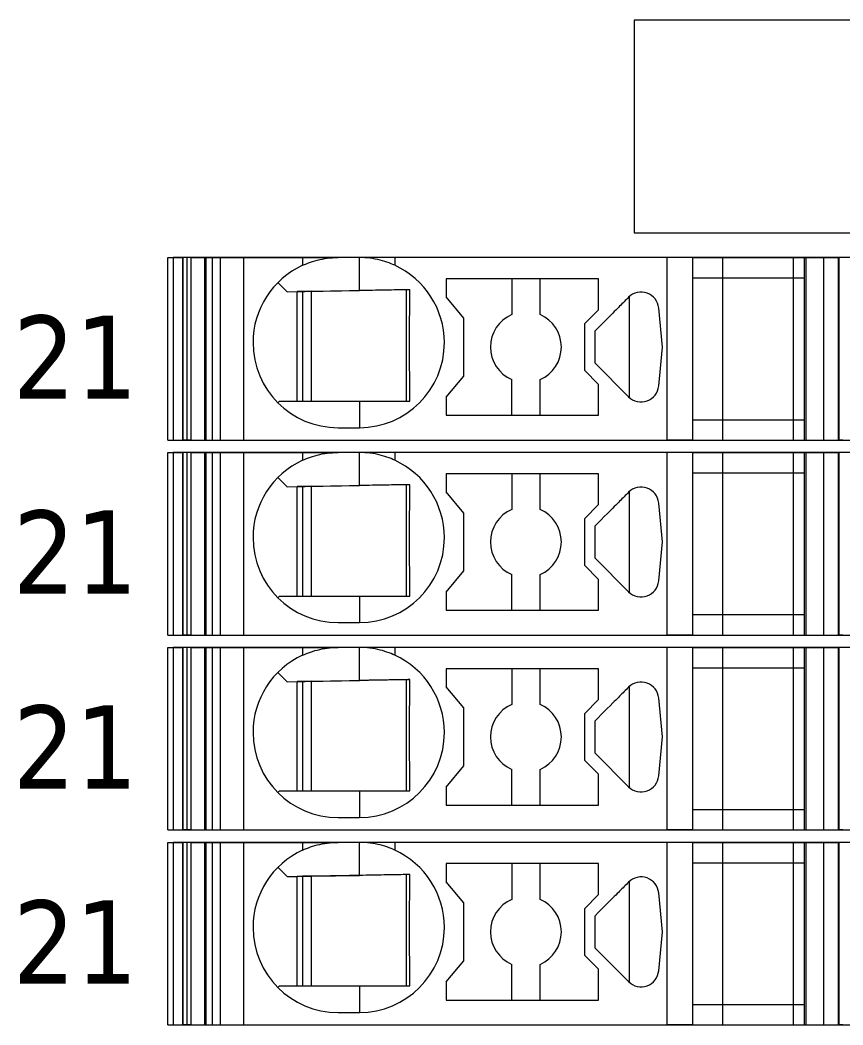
# Model space of a CAD drawing. Header units: millimetres. Extents: x 0 to 1680, y 0 to 1188.
# Drawn here: x 868.68 to 891.89, y 517.85 to 546.2 of the extents above; entities that cross this region are included whole.
import ezdxf
from ezdxf.enums import TextEntityAlignment as Align

# ---------------------------------------------------------------- set-up
doc = ezdxf.new("R2010")
doc.units = ezdxf.units.MM
for name, color, linetype, lineweight in [('EPLAN100', 7, 'Continuous', 13), ('EPLAN309', 5, 'Continuous', 5), ('EPLAN493', 5, 'Continuous', 5), ('MAIN-1', 7, 'Continuous', 5), ('MAIN-2', 7, 'Continuous', 5)]:
    doc.layers.add(name, color=color, linetype=linetype, lineweight=lineweight)
doc.styles.add('Tahoma', font='')
doc.styles.get('Tahoma').set_extended_font_data('Tahoma')

# ---------------------------------------------------------------- blocks, each defined once
blk = doc.blocks.new('EPLSYM_LibrarySPECIAL_Symbol12_Variant0_Placement8')
at = {"layer": 'EPLAN309', "lineweight": 13, "ltscale": 16}
blk.add_lwpolyline([(0, -5.15), (68.15, -5.15), (68.15, 0), (0, 0)], close=True, dxfattribs=at)
at = {"layer": 'EPLAN493', "color": 5, "style": 'Tahoma'}
blk.add_attdef('17_20450', text='', height=2.3478, dxfattribs=at).set_placement((0, -21.83478), align=Align.MIDDLE_RIGHT)
blk = doc.blocks.new('EPLSYM_LibrarySPECIAL_Symbol12_Variant0_Placement8_1')
at = {"layer": 'EPLAN309', "lineweight": 13, "ltscale": 16}
blk.add_lwpolyline([(0, -5.15), (68.15, -5.15), (68.15, 0), (0, 0)], close=True, dxfattribs=at)
at = {"layer": 'EPLAN493', "color": 5, "style": 'Tahoma'}
blk.add_attdef('17_20450', text='', height=2.3478, dxfattribs=at).set_placement((0, -21.83478), align=Align.MIDDLE_RIGHT)
blk = doc.blocks.new('EPLSYM_LibrarySPECIAL_Symbol12_Variant0_Placement8_2')
at = {"layer": 'EPLAN309', "lineweight": 13, "ltscale": 16}
blk.add_lwpolyline([(0, -5.15), (68.15, -5.15), (68.15, 0), (0, 0)], close=True, dxfattribs=at)
at = {"layer": 'EPLAN493', "color": 5, "style": 'Tahoma'}
blk.add_attdef('17_20450', text='', height=2.3478, dxfattribs=at).set_placement((0, -21.83478), align=Align.MIDDLE_RIGHT)
blk = doc.blocks.new('EPLSYM_LibrarySPECIAL_Symbol12_Variant0_Placement8_3')
at = {"layer": 'EPLAN309', "lineweight": 13, "ltscale": 16}
blk.add_lwpolyline([(0, -5.15), (68.15, -5.15), (68.15, 0), (0, 0)], close=True, dxfattribs=at)
at = {"layer": 'EPLAN493', "color": 5, "style": 'Tahoma'}
blk.add_attdef('17_20450', text='', height=2.3478, dxfattribs=at).set_placement((0, -21.83478), align=Align.MIDDLE_RIGHT)

msp = doc.modelspace()

# ---------------------------------------------------------------- linework, layer by layer
at = {"layer": 'EPLAN100', "lineweight": 0, "ltscale": 6}
msp.add_lwpolyline([(886, 540.2), (924, 540.2), (924, 546.2), (886, 546.2)], close=True, dxfattribs=at)
at = {"layer": 'MAIN-1'}
for p, q in [((872.85, 539.5), (873.284, 539.5)), ((872.85, 534.35), (872.85, 539.5)), ((873.393, 539.5), (873.284, 539.5)), ((873.284, 534.35), (873.284, 539.5)), ((873.501, 539.5), (873.393, 539.5)), ((873.393, 534.35), (873.393, 539.5)), ((873.501, 539.5), (876.65, 539.5)), ((873.501, 534.35), (873.501, 539.5)), ((876.65, 539.5), (877.65, 539.5)), ((876.65, 539.5), (876.65, 539.282)), ((876.65, 539.282), (876.702, 539.305)), ((876.702, 539.305), (876.756, 539.327)), ((876.756, 539.327), (876.813, 539.349)), ((876.813, 539.349), (876.872, 539.37)), ((876.872, 539.37), (876.933, 539.39)), ((876.933, 539.39), (876.997, 539.409)), ((876.997, 539.409), (877.063, 539.427)), ((877.063, 539.427), (877.131, 539.443)), ((877.131, 539.443), (877.201, 539.458)), ((877.201, 539.458), (877.272, 539.47)), ((877.272, 539.47), (877.346, 539.481)), ((877.346, 539.481), (877.421, 539.489)), ((877.421, 539.489), (877.497, 539.495)), ((877.497, 539.495), (877.573, 539.499)), ((877.573, 539.499), (877.65, 539.5)), ((878.25, 539.5), (877.65, 539.5)), ((878.327, 539.499), (878.25, 539.5)), ((879.25, 539.5), (878.25, 539.5)), ((878.25, 538.568), (878.25, 539.5)), ((878.403, 539.495), (878.327, 539.499)), ((878.479, 539.489), (878.403, 539.495)), ((878.554, 539.481), (878.479, 539.489)), ((878.628, 539.47), (878.554, 539.481)), ((878.699, 539.458), (878.628, 539.47)), ((878.769, 539.443), (878.699, 539.458)), ((878.837, 539.427), (878.769, 539.443)), ((878.903, 539.409), (878.837, 539.427)), ((878.967, 539.39), (878.903, 539.409)), ((879.028, 539.37), (878.967, 539.39)), ((879.087, 539.349), (879.028, 539.37)), ((879.144, 539.327), (879.087, 539.349)), ((879.198, 539.305), (879.144, 539.327)), ((879.25, 539.282), (879.198, 539.305)), ((886.932, 539.5), (879.25, 539.5)), ((879.25, 539.5), (879.25, 539.282)), ((887.65, 539.5), (886.932, 539.5)), ((886.932, 534.35), (886.932, 539.5)), ((887.65, 539.5), (890.8, 539.5)), ((887.65, 539.5), (887.65, 534.35)), ((890.8, 539.5), (891.35, 539.5)), ((890.8, 539.5), (890.8, 534.35)), ((891.35, 539.5), (891.784, 539.5)), ((891.35, 539.5), (891.35, 534.35)), ((891.893, 539.5), (891.784, 539.5)), ((891.784, 534.35), (891.784, 539.5)), ((875.953, 538.797), (876.217, 538.533)), ((880.7, 538.9), (880.7, 538.389)), ((885, 538.9), (880.7, 538.9)), ((882.55, 538.9), (882.55, 537.892)), ((883.35, 537.892), (883.35, 538.9)), ((885, 538.029), (885, 538.9)), ((887.65, 538.925), (890.8, 538.925)), ((876.217, 538.533), (878.25, 538.568)), ((876.5, 535.45), (876.5, 538.538)), ((876.65, 538.54), (876.65, 535.45)), ((876.9, 535.45), (876.9, 538.545)), ((878.345, 538.57), (878.25, 538.568)), ((878.438, 538.571), (878.345, 538.57)), ((878.53, 538.573), (878.438, 538.571)), ((878.618, 538.575), (878.53, 538.573)), ((878.703, 538.576), (878.618, 538.575)), ((878.786, 538.577), (878.703, 538.576)), ((878.865, 538.579), (878.786, 538.577)), ((878.943, 538.58), (878.865, 538.579)), ((879.017, 538.581), (878.943, 538.58)), ((879.09, 538.582), (879.017, 538.581)), ((879.16, 538.584), (879.09, 538.582)), ((879.229, 538.585), (879.16, 538.584)), ((879.297, 538.586), (879.229, 538.585)), ((879.363, 538.587), (879.297, 538.586)), ((879.428, 538.588), (879.363, 538.587)), ((879.491, 538.589), (879.428, 538.588)), ((879.554, 538.59), (879.491, 538.589)), ((879.615, 538.591), (879.554, 538.59)), ((879.579, 535.45), (879.579, 538.591)), ((879.676, 538.592), (879.615, 538.591)), ((879.673, 538.303), (879.674, 538.377)), ((879.674, 538.377), (879.675, 538.45)), ((879.675, 538.45), (879.676, 538.522)), ((879.676, 538.522), (879.676, 538.592)), ((881.2, 537.793), (880.7, 538.389)), ((885.846, 538.379), (885.815, 538.347)), ((885.867, 538.398), (885.867, 535.552)), ((879.671, 538.07), (879.672, 538.149)), ((879.672, 538.149), (879.673, 538.227)), ((879.673, 538.227), (879.673, 538.303)), ((885.558, 538.09), (885.521, 538.053)), ((885.594, 538.126), (885.558, 538.09)), ((885.627, 538.159), (885.594, 538.126)), ((885.658, 538.191), (885.627, 538.159)), ((885.69, 538.222), (885.658, 538.191)), ((885.721, 538.253), (885.69, 538.222)), ((885.752, 538.285), (885.721, 538.253)), ((885.784, 538.316), (885.752, 538.285)), ((885.815, 538.347), (885.784, 538.316)), ((879.669, 537.817), (879.67, 537.904)), ((879.669, 537.726), (879.669, 537.817)), ((879.67, 537.988), (879.671, 538.07)), ((879.67, 537.904), (879.67, 537.988)), ((884.6, 537.629), (885, 538.029)), ((885.323, 537.856), (885.242, 537.774)), ((885.402, 537.934), (885.323, 537.856)), ((885.443, 537.975), (885.402, 537.934)), ((885.483, 538.015), (885.443, 537.975)), ((885.521, 538.053), (885.483, 538.015)), ((886.802, 536.975), (886.698, 538.072)), ((879.667, 537.431), (879.668, 537.534)), ((879.668, 537.632), (879.669, 537.726)), ((879.668, 537.534), (879.668, 537.632)), ((881.2, 536.157), (881.2, 537.793)), ((884.6, 537.629), (884.6, 536.321)), ((884.986, 537.518), (884.9, 537.432)), ((885.072, 537.604), (884.986, 537.518)), ((885.158, 537.69), (885.072, 537.604)), ((885.242, 537.774), (885.158, 537.69)), ((879.667, 537.324), (879.667, 537.431)), ((879.667, 537.213), (879.667, 537.324)), ((884.9, 537.302), (884.9, 537.432)), ((884.9, 537.171), (884.9, 537.302)), ((879.667, 537.1), (879.667, 537.213)), ((879.667, 536.979), (879.667, 537.1)), ((879.667, 536.861), (879.667, 536.979)), ((884.9, 537.04), (884.9, 537.171)), ((884.9, 536.91), (884.9, 537.04)), ((886.698, 535.878), (886.802, 536.975)), ((879.667, 536.747), (879.667, 536.861)), ((879.668, 536.638), (879.667, 536.747)), ((884.9, 536.779), (884.9, 536.91)), ((884.9, 536.648), (884.9, 536.779)), ((879.668, 536.534), (879.668, 536.638)), ((879.669, 536.434), (879.668, 536.534)), ((879.669, 536.339), (879.669, 536.434)), ((884.9, 536.518), (884.9, 536.648)), ((884.9, 536.518), (885.846, 535.571)), ((879.67, 536.248), (879.669, 536.339)), ((879.671, 536.159), (879.67, 536.248)), ((879.672, 536.073), (879.671, 536.159)), ((880.7, 535.561), (881.2, 536.157)), ((885, 535.921), (884.6, 536.321)), ((879.672, 535.99), (879.672, 536.073)), ((879.673, 535.908), (879.672, 535.99)), ((879.674, 535.829), (879.673, 535.908)), ((879.675, 535.75), (879.674, 535.829)), ((882.55, 535.05), (882.55, 536.058)), ((883.35, 535.05), (883.35, 536.058)), ((885, 535.05), (885, 535.921)), ((879.676, 535.674), (879.675, 535.75)), ((879.676, 535.598), (879.676, 535.674)), ((879.677, 535.524), (879.676, 535.598)), ((880.7, 535.561), (880.7, 535.05)), ((876, 535.45), (875.953, 535.403)), ((876, 535.45), (878.25, 535.45)), ((878.25, 535.45), (878.342, 535.45)), ((878.25, 535.45), (878.25, 534.7)), ((878.342, 535.45), (878.433, 535.45)), ((878.433, 535.45), (878.523, 535.45)), ((878.523, 535.45), (878.61, 535.45)), ((878.61, 535.45), (878.695, 535.45)), ((878.695, 535.45), (878.778, 535.45)), ((878.778, 535.45), (878.858, 535.45)), ((878.858, 535.45), (878.936, 535.45)), ((878.936, 535.45), (879.011, 535.45)), ((879.011, 535.45), (879.085, 535.45)), ((879.085, 535.45), (879.157, 535.45)), ((879.157, 535.45), (879.226, 535.45)), ((879.226, 535.45), (879.295, 535.45)), ((879.295, 535.45), (879.361, 535.45)), ((879.361, 535.45), (879.427, 535.45)), ((879.427, 535.45), (879.491, 535.45)), ((879.491, 535.45), (879.555, 535.45)), ((879.555, 535.45), (879.617, 535.45)), ((879.617, 535.45), (879.678, 535.45)), ((879.678, 535.45), (879.677, 535.524)), ((880.7, 535.05), (885, 535.05)), ((877.65, 534.7), (878.25, 534.7)), ((887.65, 534.925), (890.8, 534.925)), ((872.85, 534.35), (873.284, 534.35)), ((873.393, 534.35), (873.284, 534.35)), ((873.501, 534.35), (873.393, 534.35)), ((873.501, 534.35), (886.932, 534.35)), ((887.65, 534.35), (886.932, 534.35)), ((887.65, 534.35), (890.8, 534.35)), ((890.8, 534.35), (891.35, 534.35)), ((891.35, 534.35), (891.784, 534.35)), ((891.893, 534.35), (891.784, 534.35)), ((872.85, 534), (873.284, 534)), ((872.85, 528.85), (872.85, 534)), ((873.393, 534), (873.284, 534)), ((873.284, 528.85), (873.284, 534)), ((873.501, 534), (873.393, 534)), ((873.393, 528.85), (873.393, 534)), ((873.501, 534), (876.65, 534)), ((873.501, 528.85), (873.501, 534)), ((876.65, 534), (877.65, 534)), ((876.65, 534), (876.65, 533.782)), ((876.756, 533.827), (876.813, 533.849)), ((876.813, 533.849), (876.872, 533.87)), ((876.872, 533.87), (876.933, 533.89)), ((876.933, 533.89), (876.997, 533.909)), ((876.997, 533.909), (877.063, 533.927)), ((877.063, 533.927), (877.131, 533.943)), ((877.131, 533.943), (877.201, 533.958)), ((877.201, 533.958), (877.272, 533.97)), ((877.272, 533.97), (877.346, 533.981)), ((877.346, 533.981), (877.421, 533.989)), ((877.421, 533.989), (877.497, 533.995)), ((877.497, 533.995), (877.573, 533.999)), ((877.573, 533.999), (877.65, 534)), ((878.25, 534), (877.65, 534)), ((878.327, 533.999), (878.25, 534)), ((879.25, 534), (878.25, 534)), ((878.25, 533.068), (878.25, 534)), ((878.403, 533.995), (878.327, 533.999)), ((878.479, 533.989), (878.403, 533.995)), ((878.554, 533.981), (878.479, 533.989)), ((878.628, 533.97), (878.554, 533.981)), ((878.699, 533.958), (878.628, 533.97)), ((878.769, 533.943), (878.699, 533.958)), ((878.837, 533.927), (878.769, 533.943)), ((878.903, 533.909), (878.837, 533.927)), ((878.967, 533.89), (878.903, 533.909)), ((879.028, 533.87), (878.967, 533.89)), ((879.087, 533.849), (879.028, 533.87)), ((879.144, 533.827), (879.087, 533.849)), ((886.932, 534), (879.25, 534)), ((879.25, 534), (879.25, 533.782)), ((887.65, 534), (886.932, 534)), ((886.932, 528.85), (886.932, 534)), ((887.65, 534), (890.8, 534)), ((887.65, 534), (887.65, 528.85)), ((890.8, 534), (891.35, 534)), ((890.8, 534), (890.8, 528.85)), ((891.35, 534), (891.784, 534)), ((891.35, 534), (891.35, 528.85)), ((891.893, 534), (891.784, 534)), ((891.784, 528.85), (891.784, 534)), ((876.65, 533.782), (876.702, 533.805)), ((876.702, 533.805), (876.756, 533.827)), ((879.198, 533.805), (879.144, 533.827)), ((879.25, 533.782), (879.198, 533.805)), ((875.953, 533.297), (876.217, 533.033)), ((880.7, 533.4), (880.7, 532.889)), ((885, 533.4), (880.7, 533.4)), ((882.55, 533.4), (882.55, 532.392)), ((883.35, 532.392), (883.35, 533.4)), ((885, 532.529), (885, 533.4)), ((887.65, 533.425), (890.8, 533.425)), ((876.217, 533.033), (878.25, 533.068)), ((876.5, 529.95), (876.5, 533.038)), ((876.65, 533.04), (876.65, 529.95)), ((876.9, 529.95), (876.9, 533.045)), ((878.345, 533.07), (878.25, 533.068)), ((878.438, 533.071), (878.345, 533.07)), ((878.53, 533.073), (878.438, 533.071)), ((878.618, 533.075), (878.53, 533.073)), ((878.703, 533.076), (878.618, 533.075)), ((878.786, 533.077), (878.703, 533.076)), ((878.865, 533.079), (878.786, 533.077)), ((878.943, 533.08), (878.865, 533.079)), ((879.017, 533.081), (878.943, 533.08)), ((879.09, 533.082), (879.017, 533.081)), ((879.16, 533.084), (879.09, 533.082)), ((879.229, 533.085), (879.16, 533.084)), ((879.297, 533.086), (879.229, 533.085)), ((879.363, 533.087), (879.297, 533.086)), ((879.428, 533.088), (879.363, 533.087)), ((879.491, 533.089), (879.428, 533.088)), ((879.554, 533.09), (879.491, 533.089)), ((879.615, 533.091), (879.554, 533.09)), ((879.579, 529.95), (879.579, 533.091)), ((879.676, 533.092), (879.615, 533.091)), ((879.675, 532.95), (879.676, 533.022)), ((879.676, 533.022), (879.676, 533.092)), ((879.672, 532.649), (879.673, 532.727)), ((879.673, 532.803), (879.674, 532.877)), ((879.673, 532.727), (879.673, 532.803)), ((879.674, 532.877), (879.675, 532.95)), ((881.2, 532.293), (880.7, 532.889)), ((885.69, 532.722), (885.658, 532.691)), ((885.721, 532.753), (885.69, 532.722)), ((885.752, 532.785), (885.721, 532.753)), ((885.784, 532.816), (885.752, 532.785)), ((885.815, 532.847), (885.784, 532.816)), ((885.846, 532.879), (885.815, 532.847)), ((885.867, 532.898), (885.867, 530.052)), ((879.67, 532.488), (879.671, 532.57)), ((879.67, 532.404), (879.67, 532.488)), ((879.671, 532.57), (879.672, 532.649)), ((884.6, 532.129), (885, 532.529)), ((885.402, 532.434), (885.323, 532.356)), ((885.443, 532.475), (885.402, 532.434)), ((885.483, 532.515), (885.443, 532.475)), ((885.521, 532.553), (885.483, 532.515)), ((885.558, 532.59), (885.521, 532.553)), ((885.594, 532.626), (885.558, 532.59)), ((885.627, 532.659), (885.594, 532.626)), ((885.658, 532.691), (885.627, 532.659)), ((886.802, 531.475), (886.698, 532.572)), ((879.668, 532.132), (879.669, 532.226)), ((879.668, 532.034), (879.668, 532.132)), ((879.669, 532.317), (879.67, 532.404)), ((879.669, 532.226), (879.669, 532.317)), ((881.2, 530.657), (881.2, 532.293)), ((885.158, 532.19), (885.072, 532.104)), ((885.242, 532.274), (885.158, 532.19)), ((885.323, 532.356), (885.242, 532.274)), ((879.667, 531.931), (879.668, 532.034)), ((879.667, 531.824), (879.667, 531.931)), ((884.6, 532.129), (884.6, 530.821)), ((884.986, 532.018), (884.9, 531.932)), ((884.9, 531.802), (884.9, 531.932)), ((885.072, 532.104), (884.986, 532.018)), ((879.667, 531.713), (879.667, 531.824)), ((879.667, 531.6), (879.667, 531.713)), ((879.667, 531.479), (879.667, 531.6)), ((884.9, 531.671), (884.9, 531.802)), ((884.9, 531.54), (884.9, 531.671)), ((879.667, 531.361), (879.667, 531.479)), ((879.667, 531.247), (879.667, 531.361)), ((884.9, 531.41), (884.9, 531.54)), ((884.9, 531.279), (884.9, 531.41)), ((884.9, 531.148), (884.9, 531.279)), ((886.698, 530.378), (886.802, 531.475)), ((879.668, 531.138), (879.667, 531.247)), ((879.668, 531.034), (879.668, 531.138)), ((879.669, 530.934), (879.668, 531.034)), ((884.9, 531.018), (884.9, 531.148)), ((884.9, 531.018), (885.846, 530.071)), ((879.669, 530.839), (879.669, 530.934)), ((879.67, 530.748), (879.669, 530.839)), ((879.671, 530.659), (879.67, 530.748)), ((885, 530.421), (884.6, 530.821)), ((879.672, 530.573), (879.671, 530.659)), ((879.672, 530.49), (879.672, 530.573)), ((879.673, 530.408), (879.672, 530.49)), ((880.7, 530.061), (881.2, 530.657)), ((882.55, 529.55), (882.55, 530.558)), ((883.35, 529.55), (883.35, 530.558)), ((879.674, 530.329), (879.673, 530.408)), ((879.675, 530.25), (879.674, 530.329)), ((879.676, 530.174), (879.675, 530.25)), ((879.676, 530.098), (879.676, 530.174)), ((885, 529.55), (885, 530.421)), ((876, 529.95), (875.953, 529.903)), ((876, 529.95), (878.25, 529.95)), ((878.25, 529.95), (878.342, 529.95)), ((878.25, 529.95), (878.25, 529.2)), ((878.342, 529.95), (878.433, 529.95)), ((878.433, 529.95), (878.523, 529.95)), ((878.523, 529.95), (878.61, 529.95)), ((878.61, 529.95), (878.695, 529.95)), ((878.695, 529.95), (878.778, 529.95)), ((878.778, 529.95), (878.858, 529.95)), ((878.858, 529.95), (878.936, 529.95)), ((878.936, 529.95), (879.011, 529.95)), ((879.011, 529.95), (879.085, 529.95)), ((879.085, 529.95), (879.157, 529.95)), ((879.157, 529.95), (879.226, 529.95)), ((879.226, 529.95), (879.295, 529.95)), ((879.295, 529.95), (879.361, 529.95)), ((879.361, 529.95), (879.427, 529.95)), ((879.427, 529.95), (879.491, 529.95)), ((879.491, 529.95), (879.555, 529.95)), ((879.555, 529.95), (879.617, 529.95)), ((879.617, 529.95), (879.678, 529.95)), ((879.677, 530.024), (879.676, 530.098)), ((879.678, 529.95), (879.677, 530.024)), ((880.7, 530.061), (880.7, 529.55)), ((880.7, 529.55), (885, 529.55)), ((887.65, 529.425), (890.8, 529.425)), ((877.65, 529.2), (878.25, 529.2)), ((872.85, 528.85), (873.284, 528.85)), ((873.393, 528.85), (873.284, 528.85)), ((873.501, 528.85), (873.393, 528.85)), ((873.501, 528.85), (886.932, 528.85)), ((887.65, 528.85), (886.932, 528.85)), ((887.65, 528.85), (890.8, 528.85)), ((890.8, 528.85), (891.35, 528.85)), ((891.35, 528.85), (891.784, 528.85)), ((891.893, 528.85), (891.784, 528.85)), ((872.85, 528.5), (873.284, 528.5)), ((872.85, 523.35), (872.85, 528.5)), ((873.393, 528.5), (873.284, 528.5)), ((873.284, 523.35), (873.284, 528.5)), ((873.501, 528.5), (873.393, 528.5)), ((873.393, 523.35), (873.393, 528.5)), ((873.501, 528.5), (876.65, 528.5)), ((873.501, 523.35), (873.501, 528.5)), ((876.65, 528.5), (877.65, 528.5)), ((876.65, 528.5), (876.65, 528.282)), ((877.131, 528.443), (877.201, 528.458)), ((877.201, 528.458), (877.272, 528.47)), ((877.272, 528.47), (877.346, 528.481)), ((877.346, 528.481), (877.421, 528.489)), ((877.421, 528.489), (877.497, 528.495)), ((877.497, 528.495), (877.573, 528.499)), ((877.573, 528.499), (877.65, 528.5)), ((878.25, 528.5), (877.65, 528.5)), ((878.327, 528.499), (878.25, 528.5)), ((879.25, 528.5), (878.25, 528.5)), ((878.25, 527.568), (878.25, 528.5)), ((878.403, 528.495), (878.327, 528.499)), ((878.479, 528.489), (878.403, 528.495)), ((878.554, 528.481), (878.479, 528.489)), ((878.628, 528.47), (878.554, 528.481)), ((878.699, 528.458), (878.628, 528.47)), ((878.769, 528.443), (878.699, 528.458)), ((886.932, 528.5), (879.25, 528.5)), ((879.25, 528.5), (879.25, 528.282)), ((887.65, 528.5), (886.932, 528.5)), ((886.932, 523.35), (886.932, 528.5)), ((887.65, 528.5), (890.8, 528.5)), ((887.65, 528.5), (887.65, 523.35)), ((890.8, 528.5), (891.35, 528.5)), ((890.8, 528.5), (890.8, 523.35)), ((891.35, 528.5), (891.784, 528.5)), ((891.35, 528.5), (891.35, 523.35)), ((891.893, 528.5), (891.784, 528.5)), ((891.784, 523.35), (891.784, 528.5)), ((876.65, 528.282), (876.702, 528.305)), ((876.702, 528.305), (876.756, 528.327)), ((876.756, 528.327), (876.813, 528.349)), ((876.813, 528.349), (876.872, 528.37)), ((876.872, 528.37), (876.933, 528.39)), ((876.933, 528.39), (876.997, 528.409)), ((876.997, 528.409), (877.063, 528.427)), ((877.063, 528.427), (877.131, 528.443)), ((878.837, 528.427), (878.769, 528.443)), ((878.903, 528.409), (878.837, 528.427)), ((878.967, 528.39), (878.903, 528.409)), ((879.028, 528.37), (878.967, 528.39)), ((879.087, 528.349), (879.028, 528.37)), ((879.144, 528.327), (879.087, 528.349)), ((879.198, 528.305), (879.144, 528.327)), ((879.25, 528.282), (879.198, 528.305)), ((880.7, 527.9), (880.7, 527.389)), ((885, 527.9), (880.7, 527.9)), ((882.55, 527.9), (882.55, 526.892)), ((883.35, 526.892), (883.35, 527.9)), ((885, 527.029), (885, 527.9)), ((887.65, 527.925), (890.8, 527.925)), ((875.953, 527.797), (876.217, 527.533)), ((876.217, 527.533), (878.25, 527.568)), ((876.5, 524.45), (876.5, 527.538)), ((876.65, 527.54), (876.65, 524.45)), ((876.9, 524.45), (876.9, 527.545)), ((878.345, 527.57), (878.25, 527.568)), ((878.438, 527.571), (878.345, 527.57)), ((878.53, 527.573), (878.438, 527.571)), ((878.618, 527.575), (878.53, 527.573)), ((878.703, 527.576), (878.618, 527.575)), ((878.786, 527.577), (878.703, 527.576)), ((878.865, 527.579), (878.786, 527.577)), ((878.943, 527.58), (878.865, 527.579)), ((879.017, 527.581), (878.943, 527.58)), ((879.09, 527.582), (879.017, 527.581)), ((879.16, 527.584), (879.09, 527.582)), ((879.229, 527.585), (879.16, 527.584)), ((879.297, 527.586), (879.229, 527.585)), ((879.363, 527.587), (879.297, 527.586)), ((879.428, 527.588), (879.363, 527.587)), ((879.491, 527.589), (879.428, 527.588)), ((879.554, 527.59), (879.491, 527.589)), ((879.615, 527.591), (879.554, 527.59)), ((879.579, 524.45), (879.579, 527.591)), ((879.676, 527.592), (879.615, 527.591)), ((879.673, 527.303), (879.674, 527.377)), ((879.674, 527.377), (879.675, 527.45)), ((879.675, 527.45), (879.676, 527.522)), ((879.676, 527.522), (879.676, 527.592)), ((881.2, 526.793), (880.7, 527.389)), ((885.784, 527.316), (885.752, 527.285)), ((885.815, 527.347), (885.784, 527.316)), ((885.846, 527.379), (885.815, 527.347)), ((885.867, 527.398), (885.867, 524.552)), ((879.67, 526.988), (879.671, 527.07)), ((879.671, 527.07), (879.672, 527.149)), ((879.672, 527.149), (879.673, 527.227)), ((879.673, 527.227), (879.673, 527.303)), ((884.6, 526.629), (885, 527.029)), ((885.521, 527.053), (885.483, 527.015)), ((885.558, 527.09), (885.521, 527.053)), ((885.594, 527.126), (885.558, 527.09)), ((885.627, 527.159), (885.594, 527.126)), ((885.658, 527.191), (885.627, 527.159)), ((885.69, 527.222), (885.658, 527.191)), ((885.721, 527.253), (885.69, 527.222)), ((885.752, 527.285), (885.721, 527.253)), ((886.802, 525.975), (886.698, 527.072)), ((879.669, 526.817), (879.67, 526.904)), ((879.669, 526.726), (879.669, 526.817)), ((879.67, 526.904), (879.67, 526.988)), ((881.2, 525.157), (881.2, 526.793)), ((885.242, 526.774), (885.158, 526.69)), ((885.323, 526.856), (885.242, 526.774)), ((885.402, 526.934), (885.323, 526.856)), ((885.443, 526.975), (885.402, 526.934)), ((885.483, 527.015), (885.443, 526.975)), ((879.667, 526.431), (879.668, 526.534)), ((879.668, 526.632), (879.669, 526.726)), ((879.668, 526.534), (879.668, 526.632)), ((884.6, 526.629), (884.6, 525.321)), ((884.986, 526.518), (884.9, 526.432)), ((885.072, 526.604), (884.986, 526.518)), ((885.158, 526.69), (885.072, 526.604)), ((879.667, 526.324), (879.667, 526.431)), ((879.667, 526.213), (879.667, 526.324)), ((879.667, 526.1), (879.667, 526.213)), ((884.9, 526.302), (884.9, 526.432)), ((884.9, 526.171), (884.9, 526.302)), ((879.667, 525.979), (879.667, 526.1)), ((879.667, 525.861), (879.667, 525.979)), ((884.9, 526.04), (884.9, 526.171)), ((884.9, 525.91), (884.9, 526.04)), ((884.9, 525.779), (884.9, 525.91)), ((886.698, 524.878), (886.802, 525.975)), ((879.667, 525.747), (879.667, 525.861)), ((879.668, 525.638), (879.667, 525.747)), ((879.668, 525.534), (879.668, 525.638)), ((884.9, 525.648), (884.9, 525.779)), ((884.9, 525.518), (884.9, 525.648)), ((879.669, 525.434), (879.668, 525.534)), ((879.669, 525.339), (879.669, 525.434)), ((879.67, 525.248), (879.669, 525.339)), ((884.9, 525.518), (885.846, 524.571)), ((879.671, 525.159), (879.67, 525.248)), ((879.672, 525.073), (879.671, 525.159)), ((879.672, 524.99), (879.672, 525.073)), ((880.7, 524.561), (881.2, 525.157)), ((882.55, 524.05), (882.55, 525.058)), ((883.35, 524.05), (883.35, 525.058)), ((885, 524.921), (884.6, 525.321)), ((879.673, 524.908), (879.672, 524.99)), ((879.674, 524.829), (879.673, 524.908)), ((879.675, 524.75), (879.674, 524.829)), ((885, 524.05), (885, 524.921)), ((879.676, 524.674), (879.675, 524.75)), ((879.676, 524.598), (879.676, 524.674)), ((879.677, 524.524), (879.676, 524.598)), ((879.678, 524.45), (879.677, 524.524)), ((880.7, 524.561), (880.7, 524.05)), ((876, 524.45), (875.953, 524.403)), ((876, 524.45), (878.25, 524.45)), ((878.25, 524.45), (878.342, 524.45)), ((878.25, 524.45), (878.25, 523.7)), ((878.342, 524.45), (878.433, 524.45)), ((878.433, 524.45), (878.523, 524.45)), ((878.523, 524.45), (878.61, 524.45)), ((878.61, 524.45), (878.695, 524.45)), ((878.695, 524.45), (878.778, 524.45)), ((878.778, 524.45), (878.858, 524.45)), ((878.858, 524.45), (878.936, 524.45)), ((878.936, 524.45), (879.011, 524.45)), ((879.011, 524.45), (879.085, 524.45)), ((879.085, 524.45), (879.157, 524.45)), ((879.157, 524.45), (879.226, 524.45)), ((879.226, 524.45), (879.295, 524.45)), ((879.295, 524.45), (879.361, 524.45)), ((879.361, 524.45), (879.427, 524.45)), ((879.427, 524.45), (879.491, 524.45)), ((879.491, 524.45), (879.555, 524.45)), ((879.555, 524.45), (879.617, 524.45)), ((879.617, 524.45), (879.678, 524.45)), ((880.7, 524.05), (885, 524.05)), ((887.65, 523.925), (890.8, 523.925)), ((877.65, 523.7), (878.25, 523.7)), ((872.85, 523.35), (873.284, 523.35)), ((873.393, 523.35), (873.284, 523.35)), ((873.501, 523.35), (873.393, 523.35)), ((873.501, 523.35), (886.932, 523.35)), ((887.65, 523.35), (886.932, 523.35)), ((887.65, 523.35), (890.8, 523.35)), ((890.8, 523.35), (891.35, 523.35)), ((891.35, 523.35), (891.784, 523.35)), ((891.893, 523.35), (891.784, 523.35)), ((872.85, 523), (873.284, 523)), ((872.85, 517.85), (872.85, 523)), ((873.393, 523), (873.284, 523)), ((873.284, 517.85), (873.284, 523)), ((873.501, 523), (873.393, 523)), ((873.393, 517.85), (873.393, 523)), ((873.501, 523), (876.65, 523)), ((873.501, 517.85), (873.501, 523)), ((876.65, 523), (877.65, 523)), ((876.65, 523), (876.65, 522.782)), ((876.65, 522.782), (876.702, 522.805)), ((876.702, 522.805), (876.756, 522.827)), ((876.756, 522.827), (876.813, 522.849)), ((876.813, 522.849), (876.872, 522.87)), ((876.872, 522.87), (876.933, 522.89)), ((876.933, 522.89), (876.997, 522.909)), ((876.997, 522.909), (877.063, 522.927)), ((877.063, 522.927), (877.131, 522.943)), ((877.131, 522.943), (877.201, 522.958)), ((877.201, 522.958), (877.272, 522.97)), ((877.272, 522.97), (877.346, 522.981)), ((877.346, 522.981), (877.421, 522.989)), ((877.421, 522.989), (877.497, 522.995)), ((877.497, 522.995), (877.573, 522.999)), ((877.573, 522.999), (877.65, 523)), ((878.25, 523), (877.65, 523)), ((878.327, 522.999), (878.25, 523)), ((879.25, 523), (878.25, 523)), ((878.25, 522.068), (878.25, 523)), ((878.403, 522.995), (878.327, 522.999)), ((878.479, 522.989), (878.403, 522.995)), ((878.554, 522.981), (878.479, 522.989)), ((878.628, 522.97), (878.554, 522.981)), ((878.699, 522.958), (878.628, 522.97)), ((878.769, 522.943), (878.699, 522.958)), ((878.837, 522.927), (878.769, 522.943)), ((878.903, 522.909), (878.837, 522.927)), ((878.967, 522.89), (878.903, 522.909)), ((879.028, 522.87), (878.967, 522.89)), ((879.087, 522.849), (879.028, 522.87)), ((879.144, 522.827), (879.087, 522.849)), ((879.198, 522.805), (879.144, 522.827)), ((879.25, 522.782), (879.198, 522.805)), ((886.932, 523), (879.25, 523)), ((879.25, 523), (879.25, 522.782)), ((887.65, 523), (886.932, 523)), ((886.932, 517.85), (886.932, 523)), ((887.65, 523), (890.8, 523)), ((887.65, 523), (887.65, 517.85)), ((890.8, 523), (891.35, 523)), ((890.8, 523), (890.8, 517.85)), ((891.35, 523), (891.784, 523)), ((891.35, 523), (891.35, 517.85)), ((891.893, 523), (891.784, 523)), ((891.784, 517.85), (891.784, 523)), ((875.953, 522.297), (876.217, 522.033)), ((880.7, 522.4), (880.7, 521.889)), ((885, 522.4), (880.7, 522.4)), ((882.55, 522.4), (882.55, 521.392)), ((883.35, 521.392), (883.35, 522.4)), ((885, 521.529), (885, 522.4)), ((887.65, 522.425), (890.8, 522.425)), ((876.217, 522.033), (878.25, 522.068)), ((876.5, 518.95), (876.5, 522.038)), ((876.65, 522.04), (876.65, 518.95)), ((876.9, 518.95), (876.9, 522.045)), ((878.345, 522.07), (878.25, 522.068)), ((878.438, 522.071), (878.345, 522.07)), ((878.53, 522.073), (878.438, 522.071)), ((878.618, 522.075), (878.53, 522.073)), ((878.703, 522.076), (878.618, 522.075)), ((878.786, 522.077), (878.703, 522.076)), ((878.865, 522.079), (878.786, 522.077)), ((878.943, 522.08), (878.865, 522.079)), ((879.017, 522.081), (878.943, 522.08)), ((879.09, 522.082), (879.017, 522.081)), ((879.16, 522.084), (879.09, 522.082)), ((879.229, 522.085), (879.16, 522.084)), ((879.297, 522.086), (879.229, 522.085)), ((879.363, 522.087), (879.297, 522.086)), ((879.428, 522.088), (879.363, 522.087)), ((879.491, 522.089), (879.428, 522.088)), ((879.554, 522.09), (879.491, 522.089)), ((879.615, 522.091), (879.554, 522.09)), ((879.579, 518.95), (879.579, 522.091)), ((879.676, 522.092), (879.615, 522.091)), ((879.674, 521.877), (879.675, 521.95)), ((879.675, 521.95), (879.676, 522.022)), ((879.676, 522.022), (879.676, 522.092)), ((879.671, 521.57), (879.672, 521.649)), ((879.672, 521.649), (879.673, 521.727)), ((879.673, 521.803), (879.674, 521.877)), ((879.673, 521.727), (879.673, 521.803)), ((881.2, 521.293), (880.7, 521.889)), ((885.627, 521.659), (885.594, 521.626)), ((885.658, 521.691), (885.627, 521.659)), ((885.69, 521.722), (885.658, 521.691)), ((885.721, 521.753), (885.69, 521.722)), ((885.752, 521.785), (885.721, 521.753)), ((885.784, 521.816), (885.752, 521.785)), ((885.815, 521.847), (885.784, 521.816)), ((885.846, 521.879), (885.815, 521.847)), ((885.867, 521.898), (885.867, 519.052)), ((879.669, 521.317), (879.67, 521.404)), ((879.67, 521.488), (879.671, 521.57)), ((879.67, 521.404), (879.67, 521.488)), ((884.6, 521.129), (885, 521.529)), ((885.402, 521.434), (885.323, 521.356)), ((885.443, 521.475), (885.402, 521.434)), ((885.483, 521.515), (885.443, 521.475)), ((885.521, 521.553), (885.483, 521.515)), ((885.558, 521.59), (885.521, 521.553)), ((885.594, 521.626), (885.558, 521.59)), ((886.802, 520.475), (886.698, 521.572)), ((879.668, 521.132), (879.669, 521.226)), ((879.668, 521.034), (879.668, 521.132)), ((879.669, 521.226), (879.669, 521.317)), ((881.2, 519.657), (881.2, 521.293)), ((884.6, 521.129), (884.6, 519.821)), ((885.072, 521.104), (884.986, 521.018)), ((885.158, 521.19), (885.072, 521.104)), ((885.242, 521.274), (885.158, 521.19)), ((885.323, 521.356), (885.242, 521.274)), ((879.667, 520.931), (879.668, 521.034)), ((879.667, 520.824), (879.667, 520.931)), ((879.667, 520.713), (879.667, 520.824)), ((884.986, 521.018), (884.9, 520.932)), ((884.9, 520.802), (884.9, 520.932)), ((884.9, 520.671), (884.9, 520.802)), ((879.667, 520.6), (879.667, 520.713)), ((879.667, 520.479), (879.667, 520.6)), ((884.9, 520.54), (884.9, 520.671)), ((884.9, 520.41), (884.9, 520.54)), ((879.667, 520.361), (879.667, 520.479)), ((879.667, 520.247), (879.667, 520.361)), ((879.668, 520.138), (879.667, 520.247)), ((884.9, 520.279), (884.9, 520.41)), ((884.9, 520.148), (884.9, 520.279)), ((886.698, 519.378), (886.802, 520.475)), ((879.668, 520.034), (879.668, 520.138)), ((879.669, 519.934), (879.668, 520.034)), ((884.9, 520.018), (884.9, 520.148)), ((884.9, 520.018), (885.846, 519.071)), ((879.669, 519.839), (879.669, 519.934)), ((879.67, 519.748), (879.669, 519.839)), ((879.671, 519.659), (879.67, 519.748)), ((879.672, 519.573), (879.671, 519.659)), ((880.7, 519.061), (881.2, 519.657)), ((885, 519.421), (884.6, 519.821)), ((879.672, 519.49), (879.672, 519.573)), ((879.673, 519.408), (879.672, 519.49)), ((879.674, 519.329), (879.673, 519.408)), ((882.55, 518.55), (882.55, 519.558)), ((883.35, 518.55), (883.35, 519.558)), ((885, 518.55), (885, 519.421)), ((879.675, 519.25), (879.674, 519.329)), ((879.676, 519.174), (879.675, 519.25)), ((879.676, 519.098), (879.676, 519.174)), ((879.677, 519.024), (879.676, 519.098)), ((876, 518.95), (875.953, 518.903)), ((876, 518.95), (878.25, 518.95)), ((878.25, 518.95), (878.342, 518.95)), ((878.25, 518.95), (878.25, 518.2)), ((878.342, 518.95), (878.433, 518.95)), ((878.433, 518.95), (878.523, 518.95)), ((878.523, 518.95), (878.61, 518.95)), ((878.61, 518.95), (878.695, 518.95)), ((878.695, 518.95), (878.778, 518.95)), ((878.778, 518.95), (878.858, 518.95)), ((878.858, 518.95), (878.936, 518.95)), ((878.936, 518.95), (879.011, 518.95)), ((879.011, 518.95), (879.085, 518.95)), ((879.085, 518.95), (879.157, 518.95)), ((879.157, 518.95), (879.226, 518.95)), ((879.226, 518.95), (879.295, 518.95)), ((879.295, 518.95), (879.361, 518.95)), ((879.361, 518.95), (879.427, 518.95)), ((879.427, 518.95), (879.491, 518.95)), ((879.491, 518.95), (879.555, 518.95)), ((879.555, 518.95), (879.617, 518.95)), ((879.617, 518.95), (879.678, 518.95)), ((879.678, 518.95), (879.677, 519.024)), ((880.7, 519.061), (880.7, 518.55)), ((880.7, 518.55), (885, 518.55)), ((887.65, 518.425), (890.8, 518.425)), ((877.65, 518.2), (878.25, 518.2)), ((872.85, 517.85), (873.284, 517.85)), ((873.393, 517.85), (873.284, 517.85)), ((873.501, 517.85), (873.393, 517.85)), ((873.501, 517.85), (886.932, 517.85)), ((887.65, 517.85), (886.932, 517.85)), ((887.65, 517.85), (890.8, 517.85)), ((890.8, 517.85), (891.35, 517.85)), ((891.35, 517.85), (891.784, 517.85)), ((891.893, 517.85), (891.784, 517.85))]:
    msp.add_line(p, q, dxfattribs=at)
for centre, radius, start, end in [((877.65, 537.1), 2.4, 114.6244, 180), ((878.25, 537.1), 2.4, 0, 65.3756), ((886.2, 538.025), 0.5, 5.4404, 135), ((882.95, 536.975), 1, 113.5782, 180), ((882.95, 536.975), 1, 0, 66.4218), ((877.65, 537.1), 2.4, 180, 270), ((878.25, 537.1), 2.4, 270, 0), ((882.95, 536.975), 1, 180, 246.4218), ((882.95, 536.975), 1, 293.5782, 0), ((886.2, 535.925), 0.5, 225, 354.5596), ((877.65, 531.6), 2.4, 114.6244, 180), ((878.25, 531.6), 2.4, 0, 65.3756), ((886.2, 532.525), 0.5, 5.4404, 135), ((882.95, 531.475), 1, 113.5782, 180), ((882.95, 531.475), 1, 0, 66.4218), ((877.65, 531.6), 2.4, 180, 270), ((878.25, 531.6), 2.4, 270, 0), ((882.95, 531.475), 1, 180, 246.4218), ((882.95, 531.475), 1, 293.5782, 0), ((886.2, 530.425), 0.5, 225, 354.5596), ((877.65, 526.1), 2.4, 114.6244, 180), ((878.25, 526.1), 2.4, 0, 65.3756), ((886.2, 527.025), 0.5, 5.4404, 135), ((882.95, 525.975), 1, 113.5782, 180), ((882.95, 525.975), 1, 0, 66.4218), ((877.65, 526.1), 2.4, 180, 270), ((878.25, 526.1), 2.4, 270, 0), ((882.95, 525.975), 1, 180, 246.4218), ((882.95, 525.975), 1, 293.5782, 0), ((886.2, 524.925), 0.5, 225, 354.5596), ((877.65, 520.6), 2.4, 114.6244, 180), ((878.25, 520.6), 2.4, 0, 65.3756), ((886.2, 521.525), 0.5, 5.4404, 135), ((882.95, 520.475), 1, 113.5782, 180), ((882.95, 520.475), 1, 0, 66.4218), ((877.65, 520.6), 2.4, 180, 270), ((878.25, 520.6), 2.4, 270, 0), ((882.95, 520.475), 1, 180, 246.4218), ((882.95, 520.475), 1, 293.5782, 0), ((886.2, 519.425), 0.5, 225, 354.5596)]:
    msp.add_arc(centre, radius, start, end, dxfattribs=at)
at = {"layer": 'MAIN-2'}
for p, q in [((873.256, 539.5), (873.256, 534.35)), ((873.889, 534.35), (873.889, 539.5)), ((873.917, 539.5), (873.917, 534.35)), ((874.102, 539.5), (874.102, 534.35)), ((874.32, 539.5), (874.32, 534.35)), ((874.981, 539.5), (874.981, 534.35)), ((888.506, 534.35), (888.506, 539.5)), ((890.491, 539.5), (890.491, 534.35)), ((890.85, 539.5), (890.85, 534.35)), ((891.756, 539.5), (891.756, 534.35)), ((876.217, 538.533), (876.5, 538.538)), ((876.65, 538.542), (876.5, 538.539)), ((876.5, 538.539), (876.5, 538.538)), ((876.5, 538.538), (876.5, 538.538)), ((876.9, 538.548), (876.65, 538.543)), ((876.65, 538.542), (876.65, 538.543)), ((876.65, 538.542), (876.65, 538.54)), ((876.9, 538.553), (879.579, 538.6)), ((876.9, 538.548), (876.9, 538.553)), ((876.9, 538.545), (876.9, 538.548)), ((879.579, 538.6), (879.676, 538.592)), ((879.579, 538.591), (879.579, 538.6)), ((876.65, 535.45), (876.65, 535.45)), ((876.9, 535.45), (876.9, 535.45)), ((873.256, 534), (873.256, 528.85)), ((873.889, 528.85), (873.889, 534)), ((873.917, 534), (873.917, 528.85)), ((874.102, 534), (874.102, 528.85)), ((874.32, 534), (874.32, 528.85)), ((874.981, 534), (874.981, 528.85)), ((888.506, 528.85), (888.506, 534)), ((890.491, 534), (890.491, 528.85)), ((890.85, 534), (890.85, 528.85)), ((891.756, 534), (891.756, 528.85)), ((876.217, 533.033), (876.5, 533.038)), ((876.65, 533.042), (876.5, 533.039)), ((876.5, 533.039), (876.5, 533.038)), ((876.5, 533.038), (876.5, 533.038)), ((876.9, 533.048), (876.65, 533.043)), ((876.65, 533.042), (876.65, 533.043)), ((876.65, 533.042), (876.65, 533.04)), ((876.9, 533.053), (879.579, 533.1)), ((876.9, 533.048), (876.9, 533.053)), ((876.9, 533.045), (876.9, 533.048)), ((879.579, 533.1), (879.676, 533.092)), ((879.579, 533.091), (879.579, 533.1)), ((876.65, 529.95), (876.65, 529.95)), ((876.9, 529.95), (876.9, 529.95)), ((873.256, 528.5), (873.256, 523.35)), ((873.889, 523.35), (873.889, 528.5)), ((873.917, 528.5), (873.917, 523.35)), ((874.102, 528.5), (874.102, 523.35)), ((874.32, 528.5), (874.32, 523.35)), ((874.981, 528.5), (874.981, 523.35)), ((888.506, 523.35), (888.506, 528.5)), ((890.491, 528.5), (890.491, 523.35)), ((890.85, 528.5), (890.85, 523.35)), ((891.756, 528.5), (891.756, 523.35)), ((876.9, 527.553), (879.579, 527.6)), ((879.579, 527.6), (879.676, 527.592)), ((879.579, 527.591), (879.579, 527.6)), ((876.217, 527.533), (876.5, 527.538)), ((876.65, 527.542), (876.5, 527.539)), ((876.5, 527.539), (876.5, 527.538)), ((876.5, 527.538), (876.5, 527.538)), ((876.9, 527.548), (876.65, 527.543)), ((876.65, 527.542), (876.65, 527.543)), ((876.65, 527.542), (876.65, 527.54)), ((876.9, 527.548), (876.9, 527.553)), ((876.9, 527.545), (876.9, 527.548)), ((876.65, 524.45), (876.65, 524.45)), ((876.9, 524.45), (876.9, 524.45)), ((873.256, 523), (873.256, 517.85)), ((873.889, 517.85), (873.889, 523)), ((873.917, 523), (873.917, 517.85)), ((874.102, 523), (874.102, 517.85)), ((874.32, 523), (874.32, 517.85)), ((874.981, 523), (874.981, 517.85)), ((888.506, 517.85), (888.506, 523)), ((890.491, 523), (890.491, 517.85)), ((890.85, 523), (890.85, 517.85)), ((891.756, 523), (891.756, 517.85)), ((876.217, 522.033), (876.5, 522.038)), ((876.65, 522.042), (876.5, 522.039)), ((876.5, 522.039), (876.5, 522.038)), ((876.5, 522.038), (876.5, 522.038)), ((876.9, 522.048), (876.65, 522.043)), ((876.65, 522.042), (876.65, 522.043)), ((876.65, 522.042), (876.65, 522.04)), ((876.9, 522.053), (879.579, 522.1)), ((876.9, 522.048), (876.9, 522.053)), ((876.9, 522.045), (876.9, 522.048)), ((879.579, 522.1), (879.676, 522.092)), ((879.579, 522.091), (879.579, 522.1)), ((876.65, 518.95), (876.65, 518.95)), ((876.9, 518.95), (876.9, 518.95))]:
    msp.add_line(p, q, dxfattribs=at)

# ---------------------------------------------------------------- block references
ref = msp.add_blockref('EPLSYM_LibrarySPECIAL_Symbol12_Variant0_Placement8', (873, 539.5))
ref.add_attrib('17_20450', '21', dxfattribs={"layer": 'EPLAN493', "color": 5, "height": 2.3478, "style": 'Tahoma'}).set_placement((872, 536.69), align=Align.MIDDLE_RIGHT)
ref = msp.add_blockref('EPLSYM_LibrarySPECIAL_Symbol12_Variant0_Placement8_1', (873, 534))
ref.add_attrib('17_20450', '21', dxfattribs={"layer": 'EPLAN493', "color": 5, "height": 2.3478, "style": 'Tahoma'}).set_placement((872, 531.19), align=Align.MIDDLE_RIGHT)
ref = msp.add_blockref('EPLSYM_LibrarySPECIAL_Symbol12_Variant0_Placement8_2', (873, 528.5))
ref.add_attrib('17_20450', '21', dxfattribs={"layer": 'EPLAN493', "color": 5, "height": 2.3478, "style": 'Tahoma'}).set_placement((872, 525.69), align=Align.MIDDLE_RIGHT)
ref = msp.add_blockref('EPLSYM_LibrarySPECIAL_Symbol12_Variant0_Placement8_3', (873, 523))
ref.add_attrib('17_20450', '21', dxfattribs={"layer": 'EPLAN493', "color": 5, "height": 2.3478, "style": 'Tahoma'}).set_placement((872, 520.19), align=Align.MIDDLE_RIGHT)

doc.saveas('drawing.dxf')
